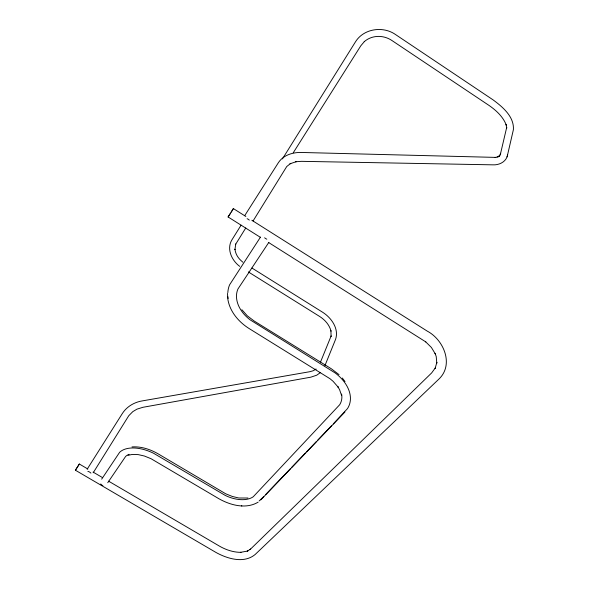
<?xml version="1.0" encoding="UTF-8"?>
<svg xmlns="http://www.w3.org/2000/svg" width="589" height="589" viewBox="0 0 589 589"><rect width="100%" height="100%" fill="white"/><g stroke="black" fill="none" stroke-linecap="round" stroke-linejoin="round"><path stroke-width="0.88" d="M507.372 155.739L513.394 129.654C514.271 116.666 502.579 106.889 493.096 99.887L395.631 34.611C383.115 25.747 363.582 28.522 355.417 41.937L282.44 158.897M253.064 220.971L286.747 166.525L290.76 163.344L289.972 163.794L296.407 161.622L295.604 161.754L301.45 161.334L492.89 164.839C499.251 165.251 506.415 161.688 507.6 154.944M507.041 156.858L507.276 156.056M324.885 365.74L335.575 339.367C339.198 328.662 331.335 317.721 322.573 312.214L251.967 268.039M320.526 362.036L331.151 335.907L331.077 336.378L330.937 330.768L331.033 331.128C329.472 324.988 325.032 319.908 319.768 316.551L248.33 271.912M260.441 237.367L228.09 216.966L233.369 208.58L245.871 216.487M233.369 208.58L231.256 212.128M251.834 220.249L427.239 331.114C443.745 339.824 454.207 364.62 438.864 379.125L255.096 554.551C243.934 563.769 227.472 558.784 216.097 552.519L75.414 470.228L79.346 464.022L87.842 469.006M241.085 225.175L231.838 239.988C226.367 249.095 231.867 260.61 239.723 266.368M93.209 472.768L128.763 415.724L132.812 411.63L136.928 409.164L142.891 407.301L310.83 377.174L316.749 375.186L320.504 372.506M230.571 213.218L228.09 216.966M87.157 469.219L122.276 413.625C126.606 406.763 134.078 402.287 142.008 400.947L310.013 371.666L313.127 370.776L316.109 369.06L315.719 369.377M245.746 227.987L235.571 244.413L235.725 243.986L234.952 249.589L234.923 249.191C235.733 254.897 238.56 258.718 242.889 262.215M293.241 152.779L360.821 45.773L364.517 41.407L364.245 41.657C372.189 34.803 383.645 34.869 392.053 40.597L489.172 105.534C496.299 110.496 503.109 116.784 506.282 125.059L506.054 124.441L506.717 128.159L506.702 127.393L500.444 154.053L500.665 153.258L499.479 155.894L499.943 155.172L498.647 156.527L499.295 155.96L497.609 156.991L498.375 156.63L495.128 157.513L495.916 157.403L301.583 152.47C292.843 152.161 283.206 155.098 278.295 162.822L244.678 215.699M101.683 479.151L119.626 452.308A32.793 18.539 28.1 0 1 153.641 453.294L225.108 495.342A26.409 15.535 25 0 0 253.255 496.748L339.654 404.768A30.518 20.644 22.8 0 0 341.627 394.07M260.471 237.124L229.6 284.826A41.878 30.334 27.5 0 0 227.833 292.637M107.75 482.7L125.604 456.475A25.489 14.408 28.1 0 1 129.153 454.296M268.827 242.388L237.949 288.978A32.542 23.575 27.5 0 0 250.17 319.871L335.274 373.028A39.264 26.571 22.8 0 1 347.458 408.641L333.3 423.889M75.414 470.228L79.346 464.022M263.739 496.564L259.167 500.944M265.639 494.576L290.296 468.815M291.562 467.489L305.477 452.956M306.736 451.638L316.227 441.721M317.493 440.403L331.401 425.869M260.787 499.899L344.904 412.05M258.159 502.137C246.018 509.47 230.424 505.252 218.872 498.721L151.034 458.706L144.342 456.004L138.179 454.605L132.26 454.428L128.012 455.341M247.954 498.022L238.817 498.007L232.397 496.483L225.727 493.796L158.154 453.854C150.276 449.297 141.183 446.307 131.995 446.918M241.424 505.877L241.865 505.929M93.091 472.084L102.567 477.635M108.604 481.169L219.506 546.158C226.029 549.905 233.443 552.364 241.019 552.357L240.518 552.349L247.844 550.995L247.203 551.267L250.619 549.066L250.045 549.589L431.627 372.947L435.499 367.669L435.138 368.427L436.839 362.368L436.788 363.214L436.235 356.632L435.102 353.304L435.359 354.004L431.406 347.473L425.486 341.635L425.803 341.907L268.842 242.661M339.043 374.641L331.305 368.758L254.168 321.02L247.299 315.829L241.88 309.711M342.29 378.005L345.014 381.554M341.635 395.646L339.558 389.594L337.769 386.605L338.13 387.098L333.102 381.319L329.987 378.712L249.213 328.61C238.493 321.903 229.401 311.169 227.707 298.299M227.553 293.396L227.671 297.548M247.108 218.725A4.984 3.829 32.4 0 1 249.294 220.109M266.81 239.171A4.962 3.159 33.7 0 1 264.63 237.794M87.879 471.362A3.519 1.9 29.6 0 1 90.92 473.144M102.884 485.572A3.505 3.129 27.4 0 1 100.748 483.952M228.179 298.498A41.878 30.334 27.5 0 1 227.95 296.804"/></g></svg>
